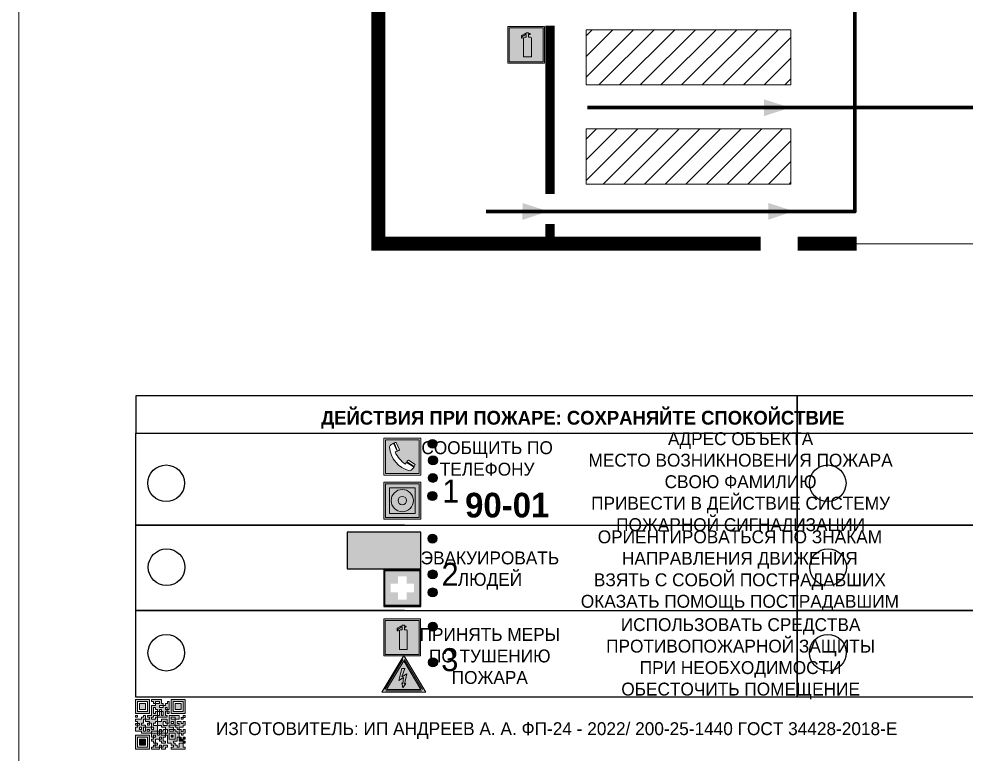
# Model space of a CAD drawing. Header units: millimetres. Extents: x 13810 to 67229, y 12374 to 21950.
# Drawn here: x 21121.1 to 21326.9, y 14166 to 14325.7 of the extents above; entities that cross this region are included whole.
import ezdxf

# ---------------------------------------------------------------- set-up
doc = ezdxf.new("R2010")
doc.units = ezdxf.units.MM
doc.layers.add('План_Штампы', color=7, linetype='Continuous')
doc.styles.add('обычный', font='arial.ttf')

# ---------------------------------------------------------------- blocks, each defined once
blk = doc.blocks.new('A$C3E6D3DDE')
at = {"lineweight": 5}
h = blk.add_hatch(color=40, dxfattribs=at)
h.paths.add_polyline_path([(24.1, 1.45), (16.46, -11.35), (31.74, -11.35)])
h.paths.add_polyline_path([(24.09, -0.46), (30.03, -10.41), (18.14, -10.41)], flags=16)
h.paths.add_polyline_path([(24.54, -3.08), (23.41, -6.02), (25.13, -5.01), (24.33, -8.5), (24.82, -8.27), (23.79, -9.86), (23.4, -8.04), (23.8, -8.43), (24.04, -6.29), (22.39, -7.25), (23.44, -3.08)], flags=0)
h = blk.add_hatch(color=256, dxfattribs=at)
h.paths.add_polyline_path([(24.37, 0.03, 0.567511), (23.82, 0.03), (17.59, -10.4, 0.582454), (17.86, -10.88), (30.32, -10.88, 0.582149), (30.6, -10.4)])
h.paths.add_polyline_path([(24.09, -0.46), (18.14, -10.41), (30.03, -10.41)], flags=16)
h.paths.add_polyline_path([(24.54, -3.08), (23.41, -6.02), (25.13, -5.01), (24.33, -8.5), (24.82, -8.27), (23.79, -9.86), (23.4, -8.04), (23.8, -8.43), (24.04, -6.29), (22.39, -7.25), (23.44, -3.08)], flags=0)
h = blk.add_hatch(color=40, dxfattribs=at)
h.paths.add_polyline_path([(24.09, -0.46), (18.14, -10.41), (30.03, -10.41)])
h.paths.add_polyline_path([(24.82, -8.27), (23.79, -9.86), (23.4, -8.04), (23.8, -8.43), (24.04, -6.29), (22.39, -7.25), (23.44, -3.08), (24.54, -3.08), (23.41, -6.02), (25.13, -5.01), (24.33, -8.5)], flags=16)
at = {"color": 40, "lineweight": 5}
for p, q in [((16.46, -11.35), (24.1, 1.45)), ((24.1, 1.45), (31.74, -11.35))]:
    blk.add_line(p, q, dxfattribs=at)
at = {"lineweight": 5}
for p, q in [((17.59, -10.4), (23.82, 0.03)), ((24.37, 0.03), (30.6, -10.4)), ((18.14, -10.41), (24.09, -0.46)), ((23.44, -3.08), (22.39, -7.25)), ((23.41, -6.02), (24.54, -3.08)), ((24.54, -3.08), (23.44, -3.08)), ((24.09, -0.46), (30.03, -10.41)), ((22.39, -7.25), (24.04, -6.29)), ((25.13, -5.01), (23.41, -6.02)), ((24.04, -6.29), (23.8, -8.43)), ((24.33, -8.5), (25.13, -5.01)), ((23.8, -8.43), (23.4, -8.04)), ((23.4, -8.04), (23.79, -9.86)), ((23.79, -9.86), (24.82, -8.27)), ((24.82, -8.27), (24.33, -8.5)), ((17.86, -10.88), (30.32, -10.88)), ((18.14, -10.41), (30.03, -10.41))]:
    blk.add_line(p, q, dxfattribs=at)
at = {"color": 50, "lineweight": 5}
blk.add_line((31.74, -11.35), (16.46, -11.35), dxfattribs=at)
blk = doc.blocks.new('A$C456E1F9C')
at = {"lineweight": 5}
h = blk.add_hatch(color=242, dxfattribs=at)
h.paths.add_polyline_path([(0.51, -1.47), (0.51, -13.26), (12.29, -13.26), (12.29, -1.47)])
h.paths.add_polyline_path([(5.42, -4.95, -0.254479), (4.78, -5.4), (3.52, -2.53, -0.209735), (4.23, -2.4)], flags=16)
h.paths.add_polyline_path([(8.53, -8.6), (10.87, -10.17), (10.54, -10.76), (8.03, -9.13, -0.192251)], flags=16)
h.paths.add_polyline_path([(4.61, -5.49, 0.005518), (3.87, -5.72, 0.128647), (7.49, -10.01, 0.00809), (7.83, -9.33), (10.47, -10.97, -0.16736), (8.99, -12.25, -0.327862), (1.95, -3.95, -0.166952), (3.36, -2.62)], flags=16)
at = {"color": 242, "lineweight": 5}
for p, q in [((0, -13.77), (0, -0.97)), ((12.8, -0.97), (0, -0.97)), ((4.61, -5.49), (3.36, -2.62)), ((3.52, -2.53), (4.78, -5.4)), ((4.23, -2.4), (5.42, -4.95)), ((12.8, -13.77), (12.8, -0.97)), ((7.83, -9.33), (10.47, -10.97)), ((8.03, -9.13), (10.54, -10.76)), ((10.81, -10.12), (8.53, -8.6)), ((10.54, -10.76), (10.8, -10.3)), ((10.8, -10.3), (10.81, -10.12)), ((0, -13.77), (12.8, -13.77))]:
    blk.add_line(p, q, dxfattribs=at)
blk.add_lwpolyline([(0.51, -1.47), (12.29, -1.47), (12.29, -13.26), (0.51, -13.26)], close=True, dxfattribs=at)
for centre, radius, start, end in [((4.59, -5.34), 2.99, 114.2845, 152.1974), ((4.02, -3.27), 0.891, 76.3284, 123.7092), ((11.12, -3.31), 9.19, 183.9915, 256.6009), ((14.98, -39.1), 35.17, 107.1487, 108.4135), ((13.86, -0.94), 11.08, 205.5536, 234.8762), ((4.68, -4.59), 0.824, 276.9621, 334.0723), ((-13.31, 0.8), 23.44, 332.5487, 334.4027), ((8.94, -9.5), 0.989, 114.4092, 157.9388), ((7.87, -9.46), 3, 291.9291, 329.9329)]:
    blk.add_arc(centre, radius, start, end, dxfattribs=at)
blk = doc.blocks.new('A$C54414219')
at = {"true_color": 0xffffff}
h = blk.add_hatch(color=7, dxfattribs=at)
h.paths.add_polyline_path([(2.39, -9.45), (2.39, -18.3), (11.23, -18.3), (11.23, -9.45)], flags=0)
h.paths.add_polyline_path([(10.71, -13.87, -1), (2.92, -13.87, -1)], flags=0)
h.paths.add_polyline_path([(8.3, -13.87, -1), (5.33, -13.87, -1)], flags=0)
h.paths.add_polyline_path([(0.41, -7.47), (0.41, -20.27), (13.21, -20.27), (13.21, -7.47)])
h.paths.add_polyline_path([(0.92, -19.77), (12.71, -19.77), (12.71, -7.98), (0.92, -7.98)], flags=16)
h.paths.add_polyline_path([(11.23, -9.45), (11.23, -18.3), (2.39, -18.3), (2.39, -9.45)], flags=0)
at = {"lineweight": 5}
h = blk.add_hatch(color=242, dxfattribs=at)
h.paths.add_polyline_path([(12.71, -7.98), (0.92, -7.98), (0.92, -19.77), (12.71, -19.77)])
h.paths.add_polyline_path([(11.23, -18.3), (2.39, -18.3), (2.39, -9.45), (11.23, -9.45)], flags=16)
h.paths.add_polyline_path([(10.71, -13.87, -1), (2.92, -13.87, -1)], flags=0)
h.paths.add_polyline_path([(8.3, -13.87, -1), (5.33, -13.87, -1)], flags=0)
at = {"true_color": 0xffffff}
h = blk.add_hatch(color=7, dxfattribs=at)
h.paths.add_polyline_path([(2.39, -9.45), (2.39, -18.3), (11.23, -18.3), (11.23, -9.45)])
h.paths.add_polyline_path([(10.71, -13.87, -1), (2.92, -13.87, -1)], flags=16)
h.paths.add_polyline_path([(8.3, -13.87, -1), (5.33, -13.87, -1)], flags=0)
at = {"lineweight": 5}
h = blk.add_hatch(color=242, dxfattribs=at)
h.paths.add_polyline_path([(2.92, -13.87, 1), (10.71, -13.87, 1)])
h.paths.add_polyline_path([(8.3, -13.87, -1), (5.33, -13.87, -1)], flags=16)
at = {"color": 242, "lineweight": 5}
for p, q in [((0.41, -20.27), (0.41, -7.47)), ((0.41, -7.47), (13.21, -7.47)), ((0.41, -7.47), (13.21, -7.47)), ((13.21, -20.27), (13.21, -7.47)), ((0.41, -20.27), (13.21, -20.27))]:
    blk.add_line(p, q, dxfattribs=at)
for points in [[(0.92, -7.98), (12.71, -7.98), (12.71, -19.77), (0.92, -19.77)], [(2.39, -9.45), (11.23, -9.45), (11.23, -18.3), (2.39, -18.3)]]:
    blk.add_lwpolyline(points, close=True, dxfattribs=at)
for radius in [3.89, 1.49]:
    blk.add_circle((6.81, -13.87), radius, dxfattribs=at)
blk = doc.blocks.new('A$C32E8229D')
at = {"true_color": 0xffffff}
blk.add_hatch(color=7, dxfattribs=at).paths.add_polyline_path([(0, 0), (0, -8), (16, -8), (16, 0)])
h = blk.add_hatch(color=126)
h.paths.add_polyline_path([(0.2, -0.2), (15.8, -0.2), (15.8, -7.8), (0.2, -7.8)])
h.paths.add_polyline_path([(13.49, -2.05), (12.08, -2.05), (11.37, -2.63, 0.162397), (11.29, -2.84), (11.29, -3.63), (10.35, -3.63), (10.35, -4.05), (11.68, -4.05), (11.68, -3.48), (12.26, -4.28), (11.29, -5.1), (11.29, -6.78), (11.85, -6.78), (11.85, -5.44), (12.8, -4.64), (12.8, -5.94), (14.46, -5.94), (14.46, -5.39), (13.45, -5.39), (13.45, -3.97), (12.46, -2.59), (13.15, -2.59), (13.69, -3.34), (14.18, -3)], flags=16)
h.paths.add_polyline_path([(10.74, -1.82, 1), (11.8, -1.82, 1)], flags=16)
h.paths.add_polyline_path([(9.39, -3.59), (5.99, -3.59), (6.56, -3.03), (5.91, -3.03), (5.1, -3.83), (5.91, -4.64), (6.56, -4.64), (5.99, -4.09), (9.39, -4.09)], flags=16)
h.paths.add_polyline_path([(4.29, -1.08), (1.72, -1.08), (1.72, -6.6), (4.29, -6.6)], flags=16)
at = {"color": 126}
blk.add_lwpolyline([(16, -8), (0, -8), (0, 0), (16, 0)], close=True, dxfattribs=at)
blk = doc.blocks.new('A$C18900ED3')
h = blk.add_hatch(color=126)
h.paths.add_polyline_path([(-0.18, -0.18), (-7.02, -0.18), (-7.02, -7.02), (-0.18, -7.02)])
h.paths.add_polyline_path([(-5.89, -4.46), (-5.89, -2.77), (-4.46, -2.77), (-4.46, -1.31), (-2.77, -1.31), (-2.77, -2.77), (-1.33, -2.77), (-1.33, -4.46), (-2.77, -4.46), (-2.77, -5.89), (-4.46, -5.89), (-4.46, -4.46)], flags=16)
at = {"color": 126}
for p, q in [((-7.2, 0), (-7.2, -7.2)), ((0, 0), (-7.2, 0)), ((0, -7.2), (0, 0)), ((-7.02, -7.02), (-7.02, -0.18)), ((-7.02, -0.18), (-0.18, -0.18)), ((-0.18, -0.18), (-0.18, -7.02)), ((-7.2, -7.2), (0, -7.2)), ((-0.18, -7.02), (-7.02, -7.02))]:
    blk.add_line(p, q, dxfattribs=at)
blk = doc.blocks.new('A$C3AD82952')
at = {"true_color": 0xf5f5ff}
h = blk.add_hatch(color=7, dxfattribs=at)
h.dxf.hatch_style = 1
h.paths.add_polyline_path([(8.21, 8.73, 0.414214), (7.89, 9.05), (7.22, 9.05), (7.22, 9.92), (7.59, 9.92, 1), (7.57, 10.36), (7.22, 10.36), (7.22, 10.6), (6.43, 10.6), (6.43, 10.36), (6.01, 10.36), (4.74, 9.59), (4.74, 8.69), (4.98, 8.73), (4.98, 9.26), (6.12, 9.91), (6.43, 9.91), (6.43, 9.05), (5.76, 9.05, 0.414214), (5.44, 8.73), (5.44, 2.2), (8.21, 2.2)], flags=0)
h.paths.add_polyline_path([(12.8, 12.8), (0, 12.8), (0, 0), (12.8, 0)])
h.paths.add_polyline_path([(0.51, 12.29), (12.29, 12.29), (12.29, 0.51), (0.51, 0.51)], flags=16)
h.paths.add_polyline_path([(4.74, 9.59), (6.01, 10.36), (6.43, 10.36), (6.43, 10.6), (7.22, 10.6), (7.22, 10.36), (7.59, 10.36, -0.94586), (7.59, 9.92), (7.22, 9.92), (7.22, 9.05), (7.89, 9.05, -0.414214), (8.21, 8.73), (8.21, 2.2), (5.44, 2.2), (5.44, 8.73, -0.414214), (5.76, 9.05), (6.43, 9.05), (6.43, 9.91), (6.12, 9.91), (4.98, 9.26), (4.98, 8.73), (4.74, 8.69)], flags=0)
h = blk.add_hatch(color=242)
h.dxf.hatch_style = 1
h.paths.add_polyline_path([(12.29, 12.29), (0.51, 12.29), (0.51, 0.51), (12.29, 0.51)])
h.paths.add_polyline_path([(4.74, 8.69), (4.74, 9.59), (6.01, 10.36), (6.43, 10.36), (6.43, 10.6), (7.22, 10.6), (7.22, 10.36), (7.59, 10.36, -0.94586), (7.59, 9.92), (7.22, 9.92), (7.22, 9.05), (7.89, 9.05, -0.414214), (8.21, 8.73), (8.21, 2.2), (5.44, 2.2), (5.44, 8.73, -0.414214), (5.76, 9.05), (6.43, 9.05), (6.43, 9.91), (6.12, 9.91), (4.98, 9.26), (4.98, 8.73)], flags=16)
h = blk.add_hatch(color=7, dxfattribs=at)
h.dxf.hatch_style = 1
h.paths.add_polyline_path([(8.21, 8.73, 0.414214), (7.89, 9.05), (7.22, 9.05), (7.22, 9.92), (7.59, 9.92, 1), (7.57, 10.36), (7.22, 10.36), (7.22, 10.6), (6.43, 10.6), (6.43, 10.36), (6.01, 10.36), (4.74, 9.59), (4.74, 8.69), (4.98, 8.73), (4.98, 9.26), (6.12, 9.91), (6.43, 9.91), (6.43, 9.05), (5.76, 9.05, 0.414214), (5.44, 8.73), (5.44, 2.2), (8.21, 2.2)])
at = {"color": 242, "lineweight": 5}
for p, q in [((0, 0), (0, 12.8)), ((0, 12.8), (12.8, 12.8)), ((6.01, 10.36), (4.74, 9.59)), ((4.98, 9.26), (6.12, 9.91)), ((6.01, 10.36), (6.43, 10.36)), ((6.12, 9.91), (6.43, 9.91)), ((7.22, 10.6), (6.43, 10.6)), ((6.43, 10.6), (6.43, 10.36)), ((6.43, 9.91), (6.43, 9.05)), ((7.22, 10.36), (7.22, 10.6)), ((7.59, 10.36), (7.22, 10.36)), ((7.22, 9.05), (7.22, 9.92)), ((7.59, 9.92), (7.22, 9.92)), ((12.8, 0), (12.8, 12.8)), ((4.74, 9.59), (4.74, 8.69)), ((4.74, 8.69), (4.98, 8.73)), ((4.98, 8.73), (4.98, 9.26)), ((5.44, 2.2), (5.44, 8.73)), ((5.76, 9.05), (6.43, 9.05)), ((7.89, 9.05), (7.22, 9.05)), ((8.21, 2.2), (8.21, 8.73)), ((0, 0), (12.8, 0)), ((5.44, 2.2), (8.21, 2.2))]:
    blk.add_line(p, q, dxfattribs=at)
blk.add_lwpolyline([(0.51, 12.29), (12.29, 12.29), (12.29, 0.51), (0.51, 0.51)], close=True, dxfattribs=at)
for centre, radius, start, end in [((7.58, 10.14), 0.223, 273.1875, 86.8125), ((5.76, 8.73), 0.32, 90, 180), ((7.89, 8.73), 0.32, 0, 90)]:
    blk.add_arc(centre, radius, start, end, dxfattribs=at)
blk = doc.blocks.new('QR')
at = {"lineweight": 0}
h = blk.add_hatch(color=256, dxfattribs=at)
h.dxf.hatch_style = 1
h.paths.add_polyline_path([(9241.16, 2687.38), (9242.01, 2687.38), (9242.01, 2687.83), (9241.59, 2687.83), (9241.59, 2688.68), (9239.45, 2688.68), (9239.45, 2688.25), (9239.86, 2688.25), (9239.86, 2687.83), (9240.29, 2687.83), (9240.29, 2688.25), (9241.16, 2688.25), (9241.16, 2687.83), (9240.29, 2687.83), (9240.29, 2687.38), (9239.45, 2687.38), (9239.45, 2685.22), (9238.57, 2685.22), (9238.57, 2684.8), (9239.02, 2684.8), (9239.02, 2684.37), (9238.13, 2684.37), (9238.13, 2683.92), (9239.02, 2683.92), (9239.02, 2683.5), (9239.44, 2683.5), (9239.44, 2682.64), (9239.87, 2682.64), (9239.87, 2682.18), (9239.44, 2682.18), (9239.44, 2682.64), (9238.13, 2682.64), (9238.13, 2681.76), (9237.71, 2681.76), (9237.71, 2682.64), (9238.13, 2682.64), (9238.13, 2683.07), (9237.27, 2683.07), (9237.27, 2683.51), (9237.71, 2683.51), (9237.71, 2684.37), (9238.13, 2684.37), (9238.13, 2685.22), (9237.71, 2685.22), (9237.71, 2684.8), (9237.28, 2684.8), (9237.28, 2684.38), (9235.98, 2684.38), (9235.98, 2683.92), (9236.4, 2683.92), (9236.4, 2683.49), (9236.84, 2683.49), (9236.84, 2683.07), (9236.4, 2683.07), (9236.4, 2682.64), (9235.98, 2682.64), (9235.98, 2681.76), (9237.29, 2681.76), (9237.29, 2681.33), (9239.43, 2681.33), (9239.43, 2681.76), (9240.74, 2681.76), (9240.74, 2683.05), (9239.87, 2683.05), (9239.87, 2683.5), (9240.29, 2683.5), (9240.29, 2683.91), (9240.74, 2683.91), (9240.74, 2684.81), (9240.29, 2684.81), (9240.29, 2684.79), (9240.29, 2684.37), (9239.45, 2684.37), (9239.45, 2684.8), (9239.87, 2684.8), (9239.87, 2685.21), (9240.74, 2685.21), (9240.74, 2686.1), (9240.29, 2686.1), (9240.29, 2685.64), (9239.86, 2685.64), (9239.86, 2686.95), (9240.29, 2686.95), (9240.29, 2686.52), (9240.74, 2686.52), (9240.74, 2686.1), (9241.16, 2686.1), (9241.16, 2686.53), (9241.59, 2686.53), (9241.59, 2686.1), (9242.02, 2686.1), (9242.02, 2685.21), (9241.59, 2685.21), (9241.59, 2686.1), (9241.16, 2686.1), (9241.16, 2685.21), (9240.74, 2685.21), (9240.74, 2684.81), (9242.89, 2684.81), (9242.89, 2685.22), (9242.47, 2685.22), (9242.47, 2686.11), (9242.89, 2686.11), (9242.89, 2686.52), (9242.46, 2686.52), (9242.46, 2686.95), (9242.89, 2686.95), (9242.89, 2686.52), (9243.32, 2686.52), (9243.32, 2688.26), (9242.9, 2688.26), (9242.9, 2687.83), (9242.47, 2687.83), (9242.47, 2687.38), (9242.01, 2687.38), (9242.01, 2686.94), (9241.16, 2686.94)])
h.paths.add_polyline_path([(9239.02, 2682.18), (9239.02, 2681.76), (9238.54, 2681.76), (9238.54, 2682.18)], flags=16)
h.paths.add_polyline_path([(9237.27, 2682.65), (9237.27, 2682.19), (9236.83, 2682.19), (9236.83, 2682.65)], flags=16)
h = blk.add_hatch(color=256, dxfattribs=at)
h.dxf.hatch_style = 1
h.paths.add_polyline_path([(9238.15, 2687.83), (9236.83, 2687.83), (9236.83, 2686.52), (9238.15, 2686.52)], flags=0)
h.paths.add_polyline_path([(9239.01, 2685.65), (9239.01, 2688.68), (9235.98, 2688.68), (9235.98, 2685.65)])
h.paths.add_polyline_path([(9236.41, 2686.1), (9236.41, 2688.26), (9238.56, 2688.26), (9238.56, 2686.1)], flags=16)
h.paths.add_polyline_path([(9236.83, 2686.52), (9236.83, 2687.83), (9238.15, 2687.83), (9238.15, 2686.52)], flags=0)
h = blk.add_hatch(color=256, dxfattribs=at)
h.dxf.hatch_style = 1
h.paths.add_polyline_path([(9238.15, 2686.52), (9238.15, 2687.83), (9236.83, 2687.83), (9236.83, 2686.52)])
h.paths.add_polyline_path([(9245.91, 2686.52), (9245.91, 2687.83), (9244.59, 2687.83), (9244.59, 2686.52)], flags=0)
h.paths.add_polyline_path([(9246.77, 2685.65), (9246.77, 2688.68), (9243.74, 2688.68), (9243.74, 2685.65)])
h.paths.add_polyline_path([(9244.17, 2686.1), (9244.17, 2688.26), (9246.32, 2688.26), (9246.32, 2686.1)], flags=16)
h.paths.add_polyline_path([(9244.59, 2686.52), (9244.59, 2687.83), (9245.91, 2687.83), (9245.91, 2686.52)], flags=0)
h = blk.add_hatch(color=256, dxfattribs=at)
h.dxf.hatch_style = 1
h.paths.add_polyline_path([(9243.32, 2686.11), (9242.89, 2686.11), (9242.89, 2685.64), (9243.32, 2685.64)])
h.paths.add_polyline_path([(9239.02, 2683.07), (9239.02, 2683.5), (9238.56, 2683.5), (9238.56, 2683.07)])
h.paths.add_polyline_path([(9236.4, 2684.8), (9236.4, 2685.22), (9235.98, 2685.22), (9235.98, 2684.8)])
h.paths.add_polyline_path([(9236.4, 2683.07), (9236.4, 2683.49), (9235.98, 2683.49), (9235.98, 2683.07)])
h = blk.add_hatch(color=256, dxfattribs=at)
h.dxf.hatch_style = 1
h.paths.add_polyline_path([(9240.75, 2681.76), (9240.75, 2681.35), (9241.17, 2681.35), (9241.17, 2681.76)])
h.paths.add_polyline_path([(9241.6, 2682.18), (9241.17, 2682.18), (9241.17, 2681.76), (9241.6, 2681.76)])
h.paths.add_polyline_path([(9242.47, 2681.34), (9242.47, 2682.19), (9242.02, 2682.19), (9242.02, 2681.76), (9241.6, 2681.76), (9241.6, 2681.34)])
h.paths.add_polyline_path([(9239.87, 2678.3), (9239.44, 2678.3), (9239.44, 2677.89), (9241.17, 2677.89), (9241.17, 2678.3), (9240.28, 2678.3), (9240.28, 2678.73), (9239.87, 2678.73)])
h.paths.add_polyline_path([(9240.75, 2678.73), (9240.75, 2679.19), (9240.28, 2679.19), (9240.28, 2678.73)])
h.paths.add_polyline_path([(9241.6, 2678.73), (9241.17, 2678.73), (9241.17, 2678.3), (9241.6, 2678.3)])
h.paths.add_polyline_path([(9242.02, 2678.3), (9241.6, 2678.3), (9241.6, 2677.89), (9242.48, 2677.89), (9242.48, 2678.31), (9242.9, 2678.31), (9242.9, 2678.73), (9242.02, 2678.73)])
h.paths.add_polyline_path([(9246.36, 2684.37), (9246.36, 2684.79), (9245.93, 2684.79), (9245.93, 2684.37)])
h.paths.add_polyline_path([(9246.78, 2685.2), (9246.36, 2685.2), (9246.36, 2684.79), (9246.78, 2684.79)])
h.paths.add_polyline_path([(9245.91, 2687.83), (9244.59, 2687.83), (9244.59, 2686.52), (9245.91, 2686.52)])
h = blk.add_hatch(color=256, dxfattribs=at)
h.dxf.hatch_style = 1
h.paths.add_polyline_path([(9243.32, 2682.64), (9243.32, 2683.07), (9244.62, 2683.07), (9244.62, 2684.37), (9243.74, 2684.37), (9243.74, 2684.8), (9244.62, 2684.8), (9244.62, 2684.37), (9245.48, 2684.37), (9245.48, 2685.22), (9243.32, 2685.22), (9243.32, 2683.5), (9242.89, 2683.5), (9242.89, 2683.06), (9242.01, 2683.06), (9242.01, 2683.91), (9242.47, 2683.91), (9242.47, 2683.5), (9242.89, 2683.5), (9242.89, 2684.38), (9241.59, 2684.38), (9241.59, 2683.91), (9240.74, 2683.91), (9240.74, 2683.05), (9241.59, 2683.05), (9241.59, 2682.64), (9242.47, 2682.64), (9242.47, 2682.19), (9242.91, 2682.19), (9242.91, 2681.34), (9242.48, 2681.34), (9242.48, 2680.91), (9242.91, 2680.91), (9242.91, 2679.17), (9243.75, 2679.17), (9243.75, 2678.73), (9244.2, 2678.73), (9244.2, 2678.3), (9243.75, 2678.3), (9243.75, 2677.88), (9246.78, 2677.88), (9246.78, 2678.3), (9246.35, 2678.3), (9246.35, 2679.19), (9245.48, 2679.19), (9245.48, 2678.31), (9245.05, 2678.31), (9245.05, 2678.73), (9244.62, 2678.73), (9244.62, 2679.19), (9244.2, 2679.19), (9244.2, 2679.61), (9245.05, 2679.61), (9245.05, 2680.46), (9245.48, 2680.46), (9245.48, 2681.34), (9245.04, 2681.34), (9245.04, 2681.76), (9244.63, 2681.76), (9244.63, 2682.19), (9244.21, 2682.19), (9244.21, 2681.76), (9243.32, 2681.76), (9243.32, 2682.19), (9244.21, 2682.19), (9244.21, 2682.64)])
h.paths.add_polyline_path([(9243.75, 2683.49), (9243.75, 2683.92), (9244.21, 2683.92), (9244.21, 2683.49)], flags=16)
h.paths.add_polyline_path([(9243.32, 2681.34), (9244.63, 2681.34), (9244.63, 2680.04), (9243.32, 2680.04)], flags=16)
h.paths.add_polyline_path([(9243.76, 2680.89), (9244.18, 2680.89), (9244.18, 2680.48), (9243.76, 2680.48)], flags=0)
h = blk.add_hatch(color=256, dxfattribs=at)
h.dxf.hatch_style = 1
h.paths.add_polyline_path([(9246.36, 2683.07), (9246.78, 2683.07), (9246.78, 2683.92), (9246.36, 2683.92), (9246.36, 2683.49), (9245.92, 2683.49), (9245.92, 2683.92), (9245.06, 2683.92), (9245.06, 2683.49), (9245.48, 2683.49), (9245.48, 2683.07), (9244.62, 2683.07), (9244.62, 2682.65), (9245.05, 2682.65), (9245.05, 2682.18), (9245.48, 2682.18), (9245.48, 2682.65), (9246.36, 2682.65)])
h.paths.add_polyline_path([(9246.78, 2682.18), (9246.36, 2682.18), (9246.36, 2681.75), (9245.92, 2681.75), (9245.92, 2682.18), (9245.48, 2682.18), (9245.48, 2681.34), (9245.48, 2681.34), (9245.94, 2681.34), (9245.94, 2680.91), (9246.36, 2680.91), (9246.36, 2681.34), (9246.78, 2681.34)])
h = blk.add_hatch(color=256, dxfattribs=at)
h.dxf.hatch_style = 1
h.paths.add_polyline_path([(9235.98, 2680.9), (9235.98, 2677.86), (9239.02, 2677.86), (9239.02, 2680.9)])
h.paths.add_polyline_path([(9238.57, 2680.48), (9238.57, 2678.32), (9236.41, 2678.32), (9236.41, 2680.48)], flags=16)
h.paths.add_polyline_path([(9238.15, 2680.05), (9238.15, 2678.74), (9236.83, 2678.74), (9236.83, 2680.05)], flags=0)
h = blk.add_hatch(color=256, dxfattribs=at)
h.dxf.hatch_style = 1
h.paths.add_polyline_path([(9238.15, 2680.05), (9236.83, 2680.05), (9236.83, 2678.74), (9238.15, 2678.74)])
h = blk.add_hatch(color=256, dxfattribs=at)
h.dxf.hatch_style = 1
h.paths.add_polyline_path([(9242.02, 2680.46), (9242.48, 2680.46), (9242.48, 2680.91), (9241.58, 2680.91), (9241.58, 2681.35), (9241.17, 2681.35), (9241.17, 2680.91), (9240.75, 2680.91), (9240.75, 2681.33), (9239.43, 2681.33), (9239.43, 2680.46), (9239.86, 2680.46), (9239.86, 2680.92), (9240.3, 2680.92), (9240.3, 2680.46), (9239.86, 2680.46), (9239.86, 2680.04), (9239.44, 2680.04), (9239.44, 2679.62), (9239.86, 2679.62), (9239.86, 2679.19), (9240.29, 2679.19), (9240.29, 2680.03), (9241.18, 2680.03), (9241.18, 2680.47), (9241.6, 2680.47), (9241.6, 2680.03), (9241.18, 2680.03), (9241.18, 2679.61), (9241.6, 2679.61), (9241.6, 2679.19), (9242.47, 2679.19), (9242.47, 2679.6), (9242.02, 2679.6)])
h = blk.add_hatch(color=256, dxfattribs=at)
h.dxf.hatch_style = 1
h.paths.add_polyline_path([(9244.18, 2680.48), (9244.18, 2680.89), (9243.76, 2680.89), (9243.76, 2680.48)])
h = blk.add_hatch(color=256, dxfattribs=at)
h.dxf.hatch_style = 1
h.paths.add_polyline_path([(9245.93, 2680.04), (9245.93, 2680.46), (9245.48, 2680.46), (9245.48, 2679.62), (9246.35, 2679.62), (9246.35, 2680.04)])
h.paths.add_polyline_path([(9246.78, 2680.04), (9246.78, 2680.46), (9246.35, 2680.46), (9246.35, 2680.04)])
h.paths.add_polyline_path([(9246.78, 2679.18), (9246.78, 2679.62), (9246.35, 2679.62), (9246.35, 2679.18)])
for points in [[(9237.71, 2685.22), (9238.13, 2685.22), (9238.13, 2684.37), (9237.71, 2684.37), (9237.71, 2683.51), (9237.27, 2683.51), (9237.27, 2683.07), (9238.13, 2683.07), (9238.13, 2682.64), (9237.71, 2682.64), (9237.71, 2681.76), (9238.13, 2681.76), (9238.13, 2682.64), (9239.44, 2682.64), (9239.44, 2683.5), (9239.02, 2683.5), (9239.02, 2683.07), (9238.56, 2683.07), (9238.56, 2683.5), (9239.02, 2683.5), (9239.02, 2683.92), (9238.13, 2683.92), (9238.13, 2684.37), (9239.02, 2684.37), (9239.02, 2684.8), (9238.57, 2684.8), (9238.57, 2685.22), (9239.45, 2685.22), (9239.45, 2687.38), (9240.29, 2687.38), (9240.29, 2687.83), (9239.86, 2687.83), (9239.86, 2688.25), (9239.45, 2688.25), (9239.45, 2688.68), (9241.59, 2688.68), (9241.59, 2687.83), (9242.01, 2687.83), (9242.01, 2687.38), (9242.47, 2687.38), (9242.47, 2687.83), (9242.9, 2687.83), (9242.9, 2688.26), (9243.32, 2688.26), (9243.32, 2686.52), (9242.89, 2686.52), (9242.89, 2686.11), (9243.32, 2686.11), (9243.32, 2685.64), (9242.89, 2685.64), (9242.89, 2686.11), (9242.47, 2686.11), (9242.47, 2685.22), (9242.89, 2685.22), (9242.89, 2684.81), (9240.74, 2684.81), (9240.74, 2683.91), (9241.59, 2683.91), (9241.59, 2684.38), (9242.89, 2684.38), (9242.89, 2683.5), (9242.47, 2683.5), (9242.47, 2683.91), (9242.01, 2683.91), (9242.01, 2683.06), (9242.89, 2683.06), (9242.89, 2683.5), (9243.32, 2683.5), (9243.32, 2685.22), (9245.48, 2685.22), (9245.48, 2684.37), (9244.62, 2684.37), (9244.62, 2683.07), (9245.48, 2683.07), (9245.48, 2683.49), (9245.06, 2683.49), (9245.06, 2683.92), (9245.92, 2683.92), (9245.92, 2683.49), (9246.36, 2683.49), (9246.36, 2683.92), (9246.78, 2683.92), (9246.78, 2683.07), (9246.36, 2683.07), (9246.36, 2682.65), (9245.48, 2682.65), (9245.48, 2682.18), (9245.92, 2682.18), (9245.92, 2681.75), (9246.36, 2681.75), (9246.36, 2682.18), (9246.78, 2682.18), (9246.78, 2681.34), (9246.36, 2681.34), (9246.36, 2680.91), (9245.94, 2680.91), (9245.94, 2681.34), (9245.48, 2681.34), (9245.48, 2680.46), (9245.93, 2680.46), (9245.93, 2680.04), (9246.35, 2680.04), (9246.35, 2680.46), (9246.78, 2680.46), (9246.78, 2680.04), (9246.78, 2680.04), (9246.35, 2680.04), (9246.35, 2679.62), (9246.78, 2679.62), (9246.78, 2679.18), (9246.35, 2679.18), (9246.35, 2678.3), (9246.78, 2678.3), (9246.78, 2677.88), (9243.75, 2677.88), (9243.75, 2678.3), (9244.2, 2678.3), (9244.2, 2678.73), (9243.75, 2678.73), (9243.75, 2679.17), (9242.91, 2679.17), (9242.91, 2680.91), (9242.48, 2680.91), (9242.48, 2680.46), (9242.02, 2680.46), (9242.02, 2679.6), (9242.47, 2679.6), (9242.47, 2679.19), (9241.6, 2679.19), (9241.6, 2679.61), (9241.18, 2679.61), (9241.18, 2680.03), (9240.29, 2680.03), (9240.29, 2679.19), (9240.75, 2679.19), (9240.75, 2678.73), (9240.28, 2678.73), (9240.28, 2678.3), (9241.17, 2678.3), (9241.17, 2678.73), (9241.6, 2678.73), (9241.6, 2678.3), (9242.02, 2678.3), (9242.02, 2678.73), (9242.9, 2678.73), (9242.9, 2678.31), (9242.48, 2678.31), (9242.48, 2677.89), (9241.6, 2677.89), (9241.6, 2678.3), (9241.17, 2678.3), (9241.17, 2677.89), (9239.44, 2677.89), (9239.44, 2678.3), (9239.87, 2678.3), (9239.87, 2678.73), (9240.28, 2678.73), (9240.28, 2679.19), (9240.29, 2679.19), (9239.86, 2679.19), (9239.86, 2679.62), (9239.44, 2679.62), (9239.44, 2680.04), (9239.86, 2680.04), (9239.86, 2680.46), (9239.43, 2680.46), (9239.43, 2681.33), (9237.29, 2681.33), (9237.29, 2681.76), (9235.98, 2681.76), (9235.98, 2682.64), (9236.4, 2682.64), (9236.4, 2683.07), (9235.98, 2683.07), (9235.98, 2683.49), (9236.4, 2683.49), (9236.4, 2683.92), (9235.98, 2683.92), (9235.98, 2684.38), (9237.28, 2684.38), (9237.28, 2684.8), (9237.71, 2684.8), (9237.71, 2685.22), (9237.92, 2685.22)], [(9240.74, 2686.1), (9240.74, 2686.52), (9240.29, 2686.52), (9240.29, 2686.95), (9239.86, 2686.95), (9239.86, 2685.64), (9240.29, 2685.64), (9240.29, 2686.1), (9240.74, 2686.1), (9240.74, 2686.52)], [(9240.74, 2685.21), (9239.87, 2685.21), (9239.87, 2684.8), (9239.45, 2684.8), (9239.45, 2684.37), (9240.29, 2684.37), (9240.29, 2684.79), (9240.29, 2684.81), (9240.74, 2684.81), (9240.74, 2685.21), (9239.87, 2685.21)], [(9244.62, 2684.37), (9244.62, 2684.8), (9243.74, 2684.8), (9243.74, 2684.37), (9244.62, 2684.37)], [(9240.74, 2683.05), (9240.74, 2681.76), (9239.43, 2681.76), (9239.43, 2681.33), (9240.75, 2681.33), (9240.75, 2681.35), (9240.75, 2680.91), (9241.17, 2680.91), (9241.17, 2681.35), (9241.58, 2681.35), (9241.58, 2680.91), (9242.48, 2680.91), (9242.48, 2681.34), (9242.91, 2681.34), (9242.91, 2682.19), (9242.47, 2682.19), (9242.47, 2682.64), (9241.59, 2682.64), (9241.59, 2683.05), (9240.74, 2683.05)], [(9240.74, 2683.91), (9240.29, 2683.91), (9240.29, 2683.5), (9239.87, 2683.5), (9239.87, 2683.05), (9240.74, 2683.05), (9240.74, 2683.91)], [(9241.6, 2681.76), (9242.02, 2681.76), (9242.02, 2682.19), (9242.47, 2682.19), (9242.47, 2681.34), (9241.6, 2681.34), (9241.6, 2681.76)], [(9244.62, 2683.07), (9243.32, 2683.07), (9243.32, 2682.64), (9244.21, 2682.64), (9244.21, 2682.19), (9243.32, 2682.19), (9243.32, 2681.76), (9244.21, 2681.76), (9244.21, 2682.19), (9244.63, 2682.19), (9244.63, 2681.76), (9245.04, 2681.76), (9245.04, 2681.34), (9245.48, 2681.34)], [(9245.48, 2682.18), (9245.05, 2682.18), (9245.05, 2682.65), (9244.62, 2682.65), (9244.62, 2683.07)], [(9245.48, 2682.18), (9245.48, 2681.34)], [(9239.86, 2680.46), (9239.86, 2680.92), (9240.3, 2680.92), (9240.3, 2680.46), (9239.86, 2680.46)], [(9245.48, 2680.46), (9245.05, 2680.46), (9245.05, 2679.61), (9244.2, 2679.61), (9244.2, 2679.19), (9244.62, 2679.19), (9244.62, 2678.73), (9245.05, 2678.73), (9245.05, 2678.31), (9245.48, 2678.31), (9245.48, 2679.19), (9246.35, 2679.19), (9246.35, 2679.07)], [(9246.35, 2679.62), (9245.48, 2679.62), (9245.48, 2680.46)], [(9245.48, 2680.46), (9245.48, 2679.62), (9246.35, 2679.62), (9246.35, 2680.04), (9245.93, 2680.04), (9245.93, 2680.46), (9245.48, 2680.46), (9245.48, 2679.62)], [(9246.35, 2679.62), (9246.35, 2679.18)]]:
    blk.add_lwpolyline(points, dxfattribs=at)
for points in [[(9235.98, 2685.65), (9239.01, 2685.65), (9239.01, 2688.68), (9235.98, 2688.68)], [(9236.41, 2688.26), (9238.56, 2688.26), (9238.56, 2686.1), (9236.41, 2686.1)], [(9240.29, 2687.83), (9241.16, 2687.83), (9241.16, 2688.25), (9240.29, 2688.25)], [(9240.29, 2688.25), (9241.16, 2688.25), (9241.16, 2687.83), (9240.29, 2687.83)], [(9243.74, 2685.65), (9246.77, 2685.65), (9246.77, 2688.68), (9243.74, 2688.68)], [(9244.17, 2688.26), (9246.32, 2688.26), (9246.32, 2686.1), (9244.17, 2686.1)], [(9236.83, 2687.83), (9238.15, 2687.83), (9238.15, 2686.52), (9236.83, 2686.52)], [(9241.16, 2686.1), (9240.74, 2686.1), (9240.74, 2685.21), (9241.16, 2685.21)], [(9242.01, 2687.38), (9241.16, 2687.38), (9241.16, 2686.94), (9242.01, 2686.94)], [(9241.16, 2687.38), (9242.01, 2687.38), (9242.01, 2686.94), (9241.16, 2686.94)], [(9241.16, 2686.53), (9241.59, 2686.53), (9241.59, 2686.1), (9241.16, 2686.1)], [(9241.59, 2686.1), (9242.02, 2686.1), (9242.02, 2685.21), (9241.59, 2685.21)], [(9242.89, 2686.52), (9242.46, 2686.52), (9242.46, 2686.95), (9242.89, 2686.95)], [(9244.59, 2687.83), (9245.91, 2687.83), (9245.91, 2686.52), (9244.59, 2686.52)], [(9235.98, 2684.8), (9236.4, 2684.8), (9236.4, 2685.22), (9235.98, 2685.22)], [(9245.93, 2684.79), (9246.36, 2684.79), (9246.36, 2684.37), (9245.93, 2684.37)], [(9246.36, 2685.2), (9246.78, 2685.2), (9246.78, 2684.79), (9246.36, 2684.79)], [(9236.4, 2683.07), (9236.84, 2683.07), (9236.84, 2683.49), (9236.4, 2683.49)], [(9236.83, 2682.19), (9237.27, 2682.19), (9237.27, 2682.65), (9236.83, 2682.65)], [(9238.54, 2682.18), (9239.02, 2682.18), (9239.02, 2681.76), (9238.54, 2681.76)], [(9239.44, 2682.64), (9239.87, 2682.64), (9239.87, 2682.18), (9239.44, 2682.18)], [(9241.17, 2682.18), (9241.6, 2682.18), (9241.6, 2681.76), (9241.17, 2681.76)], [(9243.75, 2683.92), (9244.21, 2683.92), (9244.21, 2683.49), (9243.75, 2683.49)], [(9235.98, 2677.86), (9239.02, 2677.86), (9239.02, 2680.9), (9235.98, 2680.9)], [(9236.41, 2680.48), (9238.57, 2680.48), (9238.57, 2678.32), (9236.41, 2678.32)], [(9236.83, 2680.05), (9238.15, 2680.05), (9238.15, 2678.74), (9236.83, 2678.74)], [(9240.75, 2681.76), (9241.17, 2681.76), (9241.17, 2681.35), (9240.75, 2681.35)], [(9241.18, 2680.03), (9241.6, 2680.03), (9241.6, 2680.47), (9241.18, 2680.47)], [(9243.32, 2680.04), (9244.63, 2680.04), (9244.63, 2681.34), (9243.32, 2681.34)], [(9243.76, 2680.89), (9244.18, 2680.89), (9244.18, 2680.48), (9243.76, 2680.48)]]:
    blk.add_lwpolyline(points, close=True, dxfattribs=at)

msp = doc.modelspace()

# ---------------------------------------------------------------- hatches: boundary and pattern name
at = {"lineweight": 0}
h = msp.add_hatch(dxfattribs=at)
h.set_pattern_fill('ANSI31', color=256)
h.set_pattern_definition([(45, (405.5524, 12750.405), (-2.24506403, 2.24506403), [])])
h.paths.add_polyline_path([(21288.86, 14323.39), (21244.36, 14323.39), (21244.36, 14311.38), (21288.86, 14311.38)])
h.paths.add_polyline_path([(21288.86, 14301.86), (21244.36, 14301.86), (21244.36, 14289.85), (21288.86, 14289.85)])
h.paths.add_polyline_path([(21414.04, 14325.33), (21332.74, 14325.33), (21332.74, 14313.31), (21414.04, 14313.31)])
h.paths.add_polyline_path([(21414.04, 14300.64), (21352.34, 14300.64), (21352.34, 14288.63), (21414.04, 14288.63)])
h.paths.add_polyline_path([(21389.62, 14356.76), (21380.34, 14356.76), (21380.34, 14344.51), (21389.62, 14344.51)])
h.paths.add_polyline_path([(21494.45, 14382.88), (21486.99, 14382.88), (21486.99, 14369.5), (21494.45, 14369.5)])
h.paths.add_polyline_path([(21501.91, 14382.88), (21494.45, 14382.88), (21494.45, 14369.5), (21501.91, 14369.5)])
h.paths.add_polyline_path([(21545.94, 14382.88), (21538.48, 14382.88), (21538.48, 14369.5), (21545.94, 14369.5)])
h.paths.add_polyline_path([(21587.86, 14356.34), (21563.22, 14356.34), (21563.22, 14348.02), (21587.86, 14348.02)])
h.paths.add_polyline_path([(21620.16, 14354.67, 1), (21599.01, 14354.67, 1)])
h.paths.add_polyline_path([(21627.05, 14383.33), (21613.67, 14383.33), (21613.67, 14375.87), (21627.05, 14375.87)])
h.paths.add_polyline_path([(21627.05, 14390.79), (21613.67, 14390.79), (21613.67, 14383.33), (21627.05, 14383.33)])
h = msp.add_hatch(color=256, dxfattribs=at)
h.dxf.hatch_style = 1
h.paths.add_polyline_path([(21210.01, 14233.43, 1), (21211.94, 14233.43, 1)])
h = msp.add_hatch(color=256, dxfattribs=at)
h.dxf.hatch_style = 1
h.paths.add_polyline_path([(21210.12, 14229.84, 1), (21212.05, 14229.84, 1)])
h = msp.add_hatch(color=256, dxfattribs=at)
h.dxf.hatch_style = 1
h.paths.add_polyline_path([(21210.08, 14226.03, 1), (21212.01, 14226.03, 1)])
h = msp.add_hatch(color=256, dxfattribs=at)
h.dxf.hatch_style = 1
h.paths.add_polyline_path([(21209.99, 14222.1, 1), (21211.93, 14222.1, 1)])
h = msp.add_hatch(color=256, dxfattribs=at)
h.dxf.hatch_style = 1
h.paths.add_polyline_path([(21210.01, 14212.84, 1), (21211.94, 14212.84, 1)])
h = msp.add_hatch(color=256, dxfattribs=at)
h.dxf.hatch_style = 1
h.paths.add_polyline_path([(21210.05, 14205.06, 1), (21211.98, 14205.06, 1)])
h = msp.add_hatch(color=256, dxfattribs=at)
h.dxf.hatch_style = 1
h.paths.add_polyline_path([(21210.04, 14201.15, 1), (21211.97, 14201.15, 1)])
h = msp.add_hatch(color=256, dxfattribs=at)
h.dxf.hatch_style = 1
h.paths.add_polyline_path([(21210.1, 14193.73, 1), (21212.03, 14193.73, 1)])
h = msp.add_hatch(color=256, dxfattribs=at)
h.dxf.hatch_style = 1
h.paths.add_polyline_path([(21210.1, 14185.96, 1), (21212.04, 14185.96, 1)])

# ---------------------------------------------------------------- linework, layer by layer
at = {"color": 126, "lineweight": 0, "true_color": 0x008754}
msp.add_lwpolyline([(21121.1, 14547.36), (21721.1, 14547.36), (21721.1, 14152.36), (21121.1, 14152.36)], close=True, dxfattribs=at)
at = {"lineweight": 0}
for points, const_width in [([(21306.23, 14450.39), (21199.2, 14450.39), (21199.2, 14276.91), (21282.26, 14276.91)], 3), ([(21236.52, 14287.73), (21236.52, 14324.23)], 2), ([(21236.52, 14276.91), (21236.52, 14281.16)], 2), ([(21290.31, 14276.91), (21303.17, 14276.91)], 3)]:
    msp.add_lwpolyline(points, dxfattribs=dict(at, const_width=const_width))
at = {"color": 126, "lineweight": 100, "true_color": 0x008754}
for points in [[(21222.64, 14283.89), (21302.76, 14283.89), (21302.76, 14345.96)], [(21244.64, 14306.48), (21302.76, 14306.48)], [(21302.76, 14306.48), (21399.94, 14306.48)]]:
    msp.add_lwpolyline(points, dxfattribs=at)
at = {"lineweight": 0}
for points in [[(21244.36, 14311.38), (21288.86, 14311.38), (21288.86, 14323.39), (21244.36, 14323.39)], [(21244.36, 14289.85), (21288.86, 14289.85), (21288.86, 14301.86), (21244.36, 14301.86)]]:
    msp.add_lwpolyline(points, close=True, dxfattribs=at)
msp.add_lwpolyline([(21303.17, 14276.91), (21335.27, 14276.91)], dxfattribs=at)
for points in [[(21146.47, 14235.78), (21290.23, 14235.78), (21290.23, 14243.83), (21146.47, 14243.83)], [(21290.23, 14235.78), (21434, 14235.78), (21434, 14243.83), (21290.23, 14243.83)], [(21146.47, 14235.78), (21290.23, 14235.78), (21290.23, 14178.38), (21146.47, 14178.38)], [(21290.23, 14235.78), (21434, 14235.78), (21434, 14178.38), (21290.23, 14178.38)]]:
    msp.add_lwpolyline(points, close=True)
for points in [[(21204.88, 14215.79), (21146.47, 14215.79), (21290.23, 14215.79)], [(21348.65, 14215.79), (21290.23, 14215.79), (21434, 14215.79)], [(21204.88, 14197.21), (21146.47, 14197.21), (21290.23, 14197.21)], [(21348.65, 14197.21), (21290.23, 14197.21), (21434, 14197.21)]]:
    msp.add_lwpolyline(points)
for centre, radius in [((21210.98, 14233.43), 0.966), ((21153.09, 14224.86), 3.98), ((21211.08, 14229.84), 0.966), ((21296.86, 14224.86), 3.98), ((21211.04, 14226.03), 0.966), ((21210.96, 14222.1), 0.966), ((21210.97, 14212.84), 0.966), ((21153.19, 14206.63), 3.98), ((21296.95, 14206.63), 3.98), ((21211.01, 14205.06), 0.966), ((21211.01, 14201.15), 0.966), ((21211.06, 14193.73), 0.966), ((21153.13, 14188.06), 3.98), ((21296.89, 14188.06), 3.98), ((21211.07, 14185.96), 0.966)]:
    msp.add_circle(centre, radius)
at = {"layer": 'План_Штампы', "color": 126, "true_color": 0x008754}
for points in [[(21283.03, 14304.61), (21283.04, 14308.27), (21288.66, 14306.46)], [(21230.53, 14282.08), (21230.54, 14285.74), (21236.16, 14283.93)], [(21283.93, 14282.1), (21283.93, 14285.76), (21289.55, 14283.96)]]:
    msp.add_solid(points, dxfattribs=at)

# ---------------------------------------------------------------- block references
for name, p, xscale, yscale, zscale in [('A$C3AD82952', (21227.35, 14316.12), 0.625, 0.625, 0.625), ('A$C456E1F9C', (21200.42, 14235.24), 0.625, 0.625, 0.625), ('A$C54414219', (21200.16, 14229.76), 0.625, 0.625, 0.625), ('A$C18900ED3', (21208.42, 14206.11), 1.111111111007631, 1.111111111007631, 1.111111111007631), ('A$C3AD82952', (21200.37, 14187.38), 0.625, 0.625, 0.625), ('A$C3E6D3DDE', (21189.66, 14186.57), 0.625, 0.625, 0.625)]:
    msp.add_blockref(name, p, dxfattribs=dict(xscale=xscale, yscale=yscale, zscale=zscale))
at = {"xscale": -1}
msp.add_blockref('A$C32E8229D', (21208.42, 14214.26), dxfattribs=at)
at = {"color": 22, "lineweight": 100, "true_color": 0xbb1e10}
msp.add_blockref('QR', (11910.46, 11489.22), dxfattribs=at)

# ---------------------------------------------------------------- texts
at = {"lineweight": 0, "attachment_point": 5, "style": 'обычный'}
for s, insert, char_height, width in [('{\\fProxima Nova Rg|b1|i0|c204|p2;ДЕЙСТВИЯ ПРИ ПОЖАРЕ: СОХРАНЯЙТЕ СПОКОЙСТВИЕ\\H1.6644x; }', (21243.63, 14238.66), 3, 175.1736), ('\\pi-8.4,l8.4,t8.4;{\\fProxima Nova Rg|b0|i0|c204|p2;АДРЕС ОБЪЕКТА\\PМЕСТО ВОЗНИКНОВЕНИЯ ПОЖАРА \\PСВОЮ ФАМИЛИЮ\\PПРИВЕСТИ В ДЕЙСТВИЕ СИСТЕМУ \\PПОЖАРНОЙ СИГНАЛИЗАЦИИ}', (21277.93, 14224.8), 2.8, 126.6484), ('{\\fProxima Nova Rg|b0|i0|c204|p2;СООБЩИТЬ ПО \\PТЕЛЕФОНУ}', (21222.85, 14230.24), 2.8, 126.6484), ('{\\fProxima Nova Rg|b0|i0|c204|p2;1\\H1.1667x; }', (21214.95, 14223.17), 5, 126.6484), ('{\\fProxima Nova Rg|b1|i0|c204|p2;\\H1.0714x;90-01\\fProxima Nova Rg|b0|i0|c204|p2;\\H0.93331x; \\H1.3449x; }', (21227.22, 14220.08), 5, 126.6484), ('\\pi-8.4,l8.4,t8.4;{\\fProxima Nova Rg|b0|i0|c204|p2;ОРИЕНТИРОВАТЬСЯ ПО ЗНАКАМ \\PНАПРАВЛЕНИЯ ДВИЖЕНИЯ\\PВЗЯТЬ С СОБОЙ ПОСТРАДАВШИХ\\PОКАЗАТЬ ПОМОЩЬ ПОСТРАДАВШИМ}', (21277.78, 14205.82), 2.8, 126.6484), ('{\\fProxima Nova Rg|b0|i0|c204|p2;ЭВАКУИРОВАТЬ \\PЛЮДЕЙ}', (21223.46, 14205.91), 2.8, 126.6484), ('{\\fProxima Nova Rg|b0|i0|c204|p2;2\\H1.1967x; }', (21214.8, 14205.09), 5, 126.6484), ('\\pi-8.4,l8.4,t8.4;{\\fProxima Nova Rg|b0|i0|c204|p2;ИСПОЛЬЗОВАТЬ СРЕДСТВА \\PПРОТИВОПОЖАРНОЙ ЗАЩИТЫ \\PПРИ НЕОБХОДИМОСТИ \\PОБЕСТОЧИТЬ ПОМЕЩЕНИЕ}', (21277.94, 14186.75), 2.8, 126.6484), ('{\\fProxima Nova Rg|b0|i0|c204|p2;ПРИНЯТЬ МЕРЫ \\PПО ТУШЕНИЮ \\PПОЖАРА}', (21223.42, 14187.33), 2.8, 126.6484), ('{\\fProxima Nova Rg|b0|i0|c204|p2;3\\H1.1967x; }', (21214.74, 14186.51), 5, 126.6484), ('\\pi-8.4,l8.4,t8.4;{\\fProxima Nova Rg|b0|i0|c204|p2;ИЗГОТОВИТЕЛЬ: ИП АНДРЕЕВ А. А.\\fProxima Nova Rg|b0|i0|c0|p2; \\fProxima Nova Rg|b0|i0|c204|p2;ФП-24 - 2022/ 200-25-1440 ГОСТ 34428-2018-Е\\H1.2266x; }', (21237.96, 14171.15), 2.8, 191.3484)]:
    msp.add_mtext(s, dxfattribs=dict(at, insert=insert, char_height=char_height, width=width))

doc.saveas('drawing.dxf')
